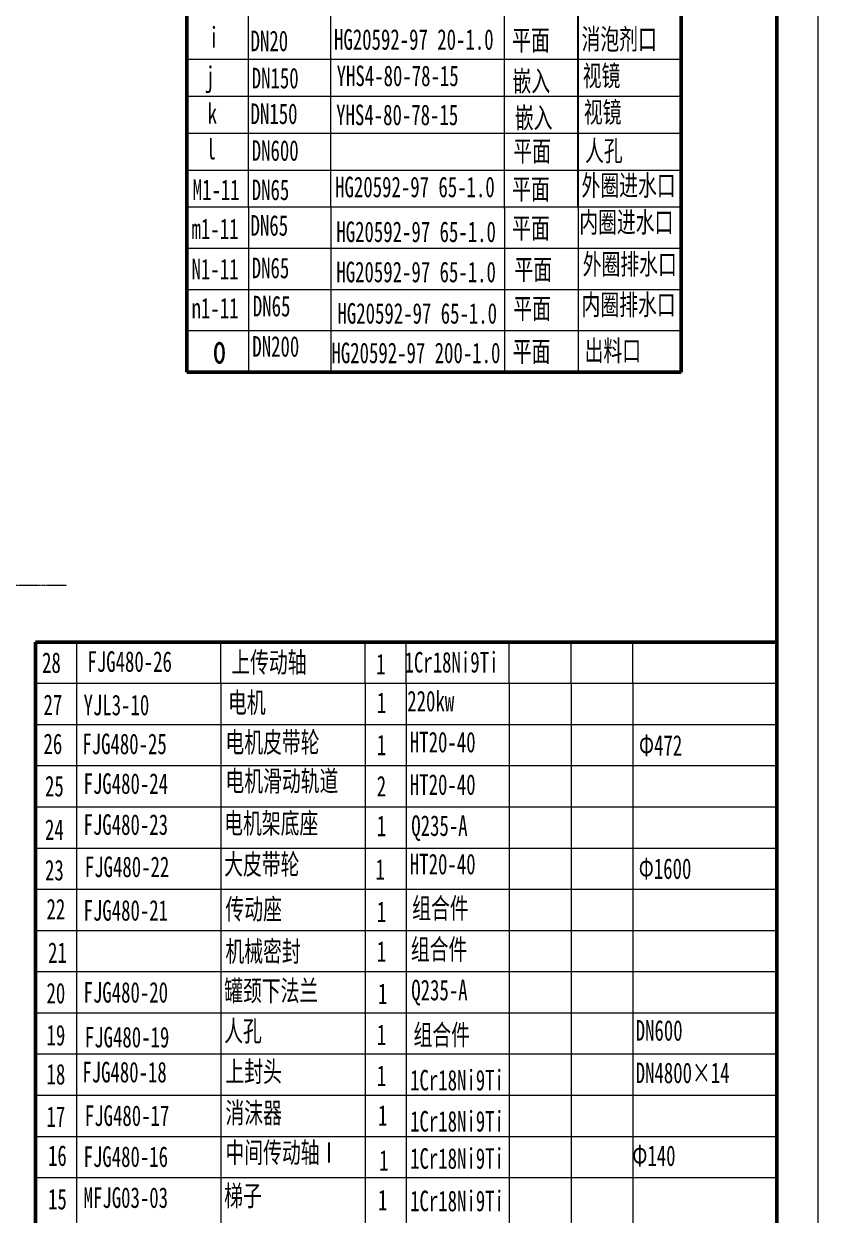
# Model space of a CAD drawing. Header units: millimetres. Extents: x 0 to 16820, y 0 to 23780.
# Drawn here: x 12963 to 16820, y 4178 to 9961 of the extents above; entities that cross this region are included whole.
import ezdxf

# ---------------------------------------------------------------- set-up
doc = ezdxf.new("R2010")
doc.units = ezdxf.units.MM
doc.header["$LTSCALE"] = 4
doc.linetypes.add('CENTER', pattern=[2, 1.25, -0.25, 0.25, -0.25])
for name, color, linetype, lineweight in [('中心线', 1, 'CENTER', 13), ('粗实线', 3, 'Continuous', 50), ('细实线', 5, 'Continuous', 15)]:
    doc.layers.add(name, color=color, linetype=linetype, lineweight=lineweight)
doc.styles.add('汉字', font='SIMFANG.TTF', dxfattribs={"width": 0.67, "height": 100})

msp = doc.modelspace()

# ---------------------------------------------------------------- linework, layer by layer
msp.add_line((15654.33, 9070.6), (15654.33, 11590.6))
msp.add_line((15654.33, 9070.6), (15654.33, 11590.6))
at = {"layer": '中心线'}
msp.add_line((9372.21, 7235.46), (13171.83, 7235.46), dxfattribs=at)
at = {"layer": '粗实线'}
for p, q in [((16620, 200), (16620, 23580)), ((16620, 200), (16620, 23580)), ((13754.33, 9070.6), (13754.33, 11590.6)), ((13754.33, 9070.6), (13754.33, 11590.6)), ((16154.33, 11590.6), (16154.33, 9070.6)), ((16154.33, 11590.6), (16154.33, 9070.6)), ((13754.33, 9070.6), (13754.33, 8870.6)), ((13754.33, 9070.6), (13754.33, 8870.6)), ((16154.33, 9070.6), (16154.33, 8870.6)), ((16154.33, 9070.6), (16154.33, 8870.6)), ((13754.33, 8870.6), (13754.33, 8470.6)), ((13754.33, 8870.6), (13754.33, 8470.6)), ((16154.33, 8870.6), (16154.33, 8470.6)), ((16154.33, 8870.6), (16154.33, 8470.6)), ((13754.33, 8470.6), (13754.33, 8270.6)), ((13754.33, 8470.6), (13754.33, 8270.6)), ((16154.33, 8470.6), (16154.33, 8270.6)), ((16154.33, 8470.6), (16154.33, 8270.6)), ((16154.33, 8270.6), (13754.33, 8270.6)), ((16154.33, 8270.6), (13754.33, 8270.6))]:
    msp.add_line(p, q, dxfattribs=at)
at = {"layer": '粗实线', "ltscale": 4}
for p, q in [((13020, 6960), (16620, 6960)), ((13020, 6960), (16620, 6960)), ((13020, 1160), (13020, 6960)), ((13020, 1160), (13020, 6760))]:
    msp.add_line(p, q, dxfattribs=at)
at = {"layer": '细实线'}
for p, q in [((16820, 0), (16820, 23780)), ((16820, 0), (16820, 23780)), ((14054.33, 9070.6), (14054.33, 11590.6)), ((14054.33, 9070.6), (14054.33, 11590.6)), ((14454.33, 9070.6), (14454.33, 11590.6)), ((14454.33, 9070.6), (14454.33, 11590.6)), ((15297.24, 9064.74), (15297.24, 11584.74)), ((15297.24, 9064.74), (15297.24, 11584.74)), ((13754.33, 9790.6), (16154.33, 9790.6)), ((13754.33, 9790.6), (16154.33, 9790.6)), ((13754.33, 9610.6), (16154.33, 9610.6)), ((13754.33, 9610.6), (16154.33, 9610.6)), ((13754.33, 9430.6), (16154.33, 9430.6)), ((13754.33, 9430.6), (16154.33, 9430.6)), ((13754.33, 9250.6), (16154.33, 9250.6)), ((13754.33, 9250.6), (16154.33, 9250.6)), ((16154.33, 9070.6), (13754.33, 9070.6)), ((16154.33, 9070.6), (13754.33, 9070.6)), ((14054.33, 9070.6), (14054.33, 8870.6)), ((14054.33, 9070.6), (14054.33, 8870.6)), ((14454.33, 9070.6), (14454.33, 8870.6)), ((14454.33, 9070.6), (14454.33, 8870.6)), ((15297.24, 9064.74), (15297.24, 8870.6)), ((15297.24, 9064.74), (15297.24, 8870.6)), ((15654.33, 9070.6), (15654.33, 8870.6)), ((15654.33, 9070.6), (15654.33, 8870.6)), ((16154.33, 8870.6), (13754.33, 8870.6)), ((16154.33, 8870.6), (13754.33, 8870.6)), ((14054.33, 8870.6), (14054.33, 8470.6)), ((14054.33, 8870.6), (14054.33, 8470.6)), ((14454.33, 8870.6), (14454.33, 8470.6)), ((14454.33, 8870.6), (14454.33, 8470.6)), ((15297.24, 8870.6), (15297.24, 8470.6)), ((15297.24, 8870.6), (15297.24, 8470.6)), ((15654.33, 8870.6), (15654.33, 8470.6)), ((15654.33, 8870.6), (15654.33, 8470.6)), ((16154.33, 8670.6), (13754.33, 8670.6)), ((16154.33, 8670.6), (13754.33, 8670.6)), ((13020, 6560), (16620, 6560)), ((13020, 6560), (16620, 6560)), ((13020, 6360), (16620, 6360)), ((13020, 6360), (16620, 6360)), ((13020, 6160), (16620, 6160)), ((13020, 6160), (16620, 6160)), ((13020, 5960), (16620, 5960)), ((13020, 5960), (16620, 5960)), ((13020, 5760), (16620, 5760)), ((13020, 5760), (16620, 5760)), ((13020, 5560), (16620, 5560)), ((13020, 5560), (16620, 5560)), ((13020, 5360), (16620, 5360)), ((13020, 5360), (16620, 5360)), ((13020, 5160), (16620, 5160)), ((13020, 5160), (16620, 5160)), ((13020, 4960), (16620, 4960)), ((13020, 4960), (16620, 4960)), ((13020, 4760), (16620, 4760)), ((13020, 4760), (16620, 4760)), ((13020, 4560), (16620, 4560)), ((13020, 4560), (16620, 4560)), ((13020, 4360), (16620, 4360)), ((13020, 4360), (16620, 4360))]:
    msp.add_line(p, q, dxfattribs=at)
at = {"layer": '细实线', "ltscale": 4}
for p, q in [((16154.33, 8470.6), (13754.33, 8470.6)), ((16154.33, 8470.6), (13754.33, 8470.6)), ((14054.33, 8470.6), (14054.33, 8270.6)), ((14054.33, 8470.6), (14054.33, 8270.6)), ((14454.33, 8470.6), (14454.33, 8270.6)), ((14454.33, 8470.6), (14454.33, 8270.6)), ((15297.24, 8470.6), (15297.24, 8270.6)), ((15297.24, 8470.6), (15297.24, 8270.6)), ((15654.33, 8470.6), (15654.33, 8270.6)), ((15654.33, 8470.6), (15654.33, 8270.6)), ((13220, 6760), (13220, 6960)), ((13220, 6760), (13220, 6960)), ((13920, 6760), (13920, 6960)), ((13920, 6760), (13920, 6960)), ((14620, 6760), (14620, 6960)), ((14620, 6760), (14620, 6960)), ((14820, 6760), (14820, 6960)), ((14820, 6760), (14820, 6960)), ((15320, 6760), (15320, 6960)), ((15320, 6760), (15320, 6960)), ((15620, 6760), (15620, 6960)), ((15620, 6760), (15620, 6960)), ((15920, 6760), (15920, 6960)), ((15920, 6760), (15920, 6960)), ((13020, 6760), (16620, 6760)), ((13020, 6760), (16620, 6760)), ((13220, 1160), (13220, 6760)), ((13220, 1160), (13220, 6760)), ((13920, 6760), (13920, 1160)), ((13920, 6760), (13920, 1160)), ((14620, 6760), (14620, 1160)), ((14620, 6760), (14620, 1160)), ((14820, 6760), (14820, 1160)), ((14820, 6760), (14820, 1160)), ((15320, 6760), (15320, 1160)), ((15320, 6760), (15320, 1160)), ((15620, 6760), (15620, 1160)), ((15620, 6760), (15620, 1160)), ((15920, 6760), (15920, 1160)), ((15920, 6760), (15920, 1160))]:
    msp.add_line(p, q, dxfattribs=at)

# ---------------------------------------------------------------- texts
at = {"style": '汉字', "width": 0.67}
for s, p in [('i', (13863.28, 9846.42)), ('i', (13863.28, 9846.42)), ('消泡剂口', (15671.16, 9837.05)), ('消泡剂口', (15671.16, 9837.05)), ('DN20', (14064.17, 9828.34)), ('DN20', (14064.17, 9828.34)), ('HG20592-97 20-1.0', (14469.31, 9835.48)), ('HG20592-97 20-1.0', (14469.31, 9835.48)), ('平面', (15334.16, 9831.62)), ('平面', (15334.16, 9831.62)), ('视镜', (15676.75, 9659.42)), ('视镜', (15676.75, 9659.42)), ('j', (13844.74, 9654.69)), ('j', (13844.74, 9654.69)), ('DN150', (14069.76, 9647.85)), ('DN150', (14069.76, 9647.85)), ('YHS4-80-78-15', (14482.1, 9658.91)), ('YHS4-80-78-15', (14482.1, 9658.91)), ('嵌入', (15336.04, 9633.64)), ('嵌入', (15336.04, 9633.64)), ('k', (13855.91, 9476.17)), ('k', (13855.91, 9476.17)), ('DN150', (14064.17, 9474.91)), ('DN150', (14064.17, 9474.91)), ('YHS4-80-78-15', (14479.85, 9469.4)), ('YHS4-80-78-15', (14479.85, 9469.4)), ('嵌入', (15347.21, 9455.12)), ('嵌入', (15347.21, 9455.12)), ('视镜', (15682.33, 9482.41)), ('视镜', (15682.33, 9482.41)), ('l', (13850.33, 9303.23)), ('l', (13850.33, 9303.23)), ('DN600', (14069.76, 9296.39)), ('DN600', (14069.76, 9296.39)), ('平面', (15339.75, 9293.26)), ('平面', (15339.75, 9293.26)), ('人孔', (15687.92, 9294.89)), ('人孔', (15687.92, 9294.89)), ('M1-11', (13783.3, 9105.62)), ('M1-11', (13783.3, 9105.62)), ('DN65', (14069.76, 9105.54)), ('DN65', (14069.76, 9105.54)), ('HG20592-97 65-1.0', (14474.9, 9119.38)), ('HG20592-97 65-1.0', (14474.9, 9119.38)), ('平面', (15334.16, 9109.16)), ('平面', (15334.16, 9109.16)), ('外圈进水口', (15671.16, 9127.09)), ('外圈进水口', (15671.16, 9127.09)), ('DN65', (14064.17, 8932.6)), ('DN65', (14064.17, 8932.6)), ('平面', (15334.16, 8919.48)), ('平面', (15334.16, 8919.48)), ('内圈进水口', (15659.99, 8948.57)), ('内圈进水口', (15659.99, 8948.57)), ('m1-11', (13777.72, 8915.94)), ('m1-11', (13777.72, 8915.94)), ('HG20592-97 65-1.0', (14480.48, 8901.81)), ('HG20592-97 65-1.0', (14480.48, 8901.81)), ('外圈排水口', (15676.75, 8744.32)), ('外圈排水口', (15676.75, 8744.32)), ('N1-11', (13777.72, 8720.68)), ('N1-11', (13777.72, 8720.68)), ('DN65', (14069.76, 8726.18)), ('DN65', (14069.76, 8726.18)), ('HG20592-97 65-1.0', (14480.48, 8706.55)), ('HG20592-97 65-1.0', (14480.48, 8706.55)), ('平面', (15345.33, 8718.64)), ('平面', (15345.33, 8718.64)), ('n1-11', (13777.72, 8531.01)), ('n1-11', (13777.72, 8531.01)), ('DN65', (14075.35, 8540.91)), ('DN65', (14075.35, 8540.91)), ('平面', (15339.75, 8528.96)), ('平面', (15339.75, 8528.96)), ('内圈排水口', (15671.16, 8547.98)), ('内圈排水口', (15671.16, 8547.98)), ('HG20592-97 65-1.0', (14486.07, 8505.71)), ('HG20592-97 65-1.0', (14486.07, 8505.71)), ('DN200', (14072.7, 8345.23)), ('DN200', (14072.7, 8345.23)), ('HG20592-97 200-1.0', (14456.72, 8313.84)), ('HG20592-97 200-1.0', (14456.72, 8313.84)), ('平面', (15337.59, 8320.35)), ('平面', (15337.59, 8320.35)), ('出料口', (15685.94, 8324.66)), ('出料口', (15685.94, 8324.66)), ('28', (13051.83, 6809.88)), ('28', (13051.83, 6809.88)), ('FJG480-26', (13272.14, 6815.31)), ('FJG480-26', (13272.14, 6815.31)), ('上传动轴', (13970.39, 6811.83)), ('上传动轴', (13970.39, 6811.83)), ('1', (14674.18, 6803.28)), ('1', (14674.18, 6803.28)), ('1Cr18Ni9Ti', (14811.74, 6812.05)), ('1Cr18Ni9Ti', (14811.74, 6812.05)), ('电机', (13954.54, 6616.33)), ('电机', (13954.54, 6616.33)), ('220kw', (14824.9, 6623.38)), ('YJL3-10', (13253.31, 6604.39)), ('YJL3-10', (13253.31, 6604.39)), ('电机皮带轮', (13942.09, 6423.59)), ('电机皮带轮', (13942.09, 6423.59)), ('FJG480-25', (13247.04, 6415.64)), ('FJG480-25', (13247.04, 6415.64)), ('HT20-40', (14837.62, 6424.18)), ('HT20-40', (14837.62, 6424.18)), ('Φ472', (15949.93, 6408.21)), ('Φ472', (15949.93, 6408.21)), ('FJG480-24', (13253.27, 6222.91)), ('FJG480-24', (13253.27, 6222.91)), ('电机滑动轨道', (13942.09, 6235.41)), ('电机滑动轨道', (13942.09, 6235.41)), ('HT20-40', (14837.62, 6218.19)), ('HT20-40', (14837.62, 6218.19)), ('电机架底座', (13935.86, 6030.24)), ('电机架底座', (13935.86, 6030.24)), ('FJG480-23', (13253.27, 6023.95)), ('FJG480-23', (13253.27, 6023.95)), ('Q235-A', (14844.42, 6018.65)), ('Q235-A', (14844.42, 6018.65)), ('FJG480-22', (13259.49, 5818.78)), ('FJG480-22', (13259.49, 5818.78)), ('大皮带轮', (13935.86, 5831.28)), ('大皮带轮', (13935.86, 5831.28)), ('HT20-40', (14837.62, 5831.97)), ('HT20-40', (14837.62, 5831.97)), ('Φ1600', (15948.82, 5809.9)), ('传动座', (13942.09, 5613.67)), ('传动座', (13942.09, 5613.67)), ('组合件', (14848.77, 5617.83)), ('组合件', (14848.77, 5617.83)), ('FJG480-21', (13253.27, 5607.39)), ('FJG480-21', (13253.27, 5607.39)), ('机械密封', (13942.09, 5408.5)), ('机械密封', (13942.09, 5408.5)), ('组合件', (14842.32, 5418.28)), ('组合件', (14842.32, 5418.28)), ('罐颈下法兰', (13935.86, 5217.39)), ('罐颈下法兰', (13935.86, 5217.39)), ('Q235-A', (14844.42, 5220.45)), ('Q235-A', (14844.42, 5220.45)), ('FJG480-20', (13253.27, 5209.48)), ('FJG480-20', (13253.27, 5209.48)), ('FJG480-19', (13259.49, 4991.88)), ('FJG480-19', (13259.49, 4991.88)), ('人孔', (13935.86, 5021.48)), ('人孔', (13935.86, 5021.48)), ('组合件', (14855.21, 5003.17)), ('组合件', (14855.21, 5003.17)), ('DN600', (15933.93, 5024.43)), ('DN600', (15933.93, 5024.43)), ('FJG480-18', (13247.04, 4822.07)), ('FJG480-18', (13247.04, 4822.07)), ('上封头', (13942.09, 4824.96)), ('上封头', (13942.09, 4824.96)), ('DN4800×14', (15933.93, 4818.44)), ('DN4800×14', (15933.93, 4818.44)), ('1Cr18Ni9Ti', (14838.71, 4782.95)), ('1Cr18Ni9Ti', (14838.71, 4782.95)), ('FJG480-17', (13259.49, 4610.68)), ('FJG480-17', (13259.49, 4610.68)), ('消沫器', (13942.09, 4624.39)), ('消沫器', (13942.09, 4624.39)), ('1Cr18Ni9Ti', (14838.71, 4583.4)), ('1Cr18Ni9Ti', (14838.71, 4583.4)), ('FJG480-16', (13253.27, 4411.72)), ('FJG480-16', (13253.27, 4411.72)), ('中间传动轴Ⅰ', (13942.09, 4431.65)), ('中间传动轴Ⅰ', (13942.09, 4431.65)), ('Φ140', (15917.52, 4416.05)), ('Φ140', (15917.52, 4416.05)), ('1Cr18Ni9Ti', (14838.71, 4402.64)), ('1Cr18Ni9Ti', (14838.71, 4402.64)), ('MFJG03-03', (13253.27, 4212.77)), ('梯子', (13935.86, 4221.88)), ('梯子', (13935.86, 4221.88)), ('1Cr18Ni9Ti', (14838.71, 4196.66)), ('1Cr18Ni9Ti', (14838.71, 4196.66))]:
    msp.add_text(s, height=100, dxfattribs=at).set_placement(p)
at = {"ltscale": 4, "style": '汉字', "width": 0.67}
for s, height, p in [('o', 140, (13881.22, 8312.12)), ('o', 140, (13881.22, 8312.12)), ('1', 100, (14676.6, 6615.44)), ('1', 100, (14676.6, 6615.44)), ('27', 100, (13058.81, 6605.21)), ('27', 100, (13058.81, 6605.21)), ('26', 100, (13058.81, 6415.83)), ('26', 100, (13058.81, 6415.83)), ('1', 100, (14676.6, 6410.27)), ('1', 100, (14676.6, 6410.27)), ('25', 100, (13066.1, 6210.53)), ('25', 100, (13066.1, 6210.53)), ('2', 100, (14676.6, 6210.25)), ('2', 100, (14676.6, 6210.25)), ('24', 100, (13066.1, 5999.3)), ('24', 100, (13066.1, 5999.3)), ('1', 100, (14676.6, 6017.51)), ('1', 100, (14676.6, 6017.51)), ('23', 100, (13066.1, 5802.63)), ('23', 100, (13066.1, 5802.63)), ('1', 100, (14670.38, 5806.12)), ('1', 100, (14670.38, 5806.12)), ('22', 100, (13073.39, 5613.25)), ('22', 100, (13073.39, 5613.25)), ('1', 100, (14676.6, 5600.45)), ('1', 100, (14676.6, 5600.45)), ('21', 100, (13080.69, 5402.02)), ('21', 100, (13080.69, 5402.02)), ('1', 100, (14676.6, 5407.71)), ('1', 100, (14676.6, 5407.71)), ('20', 100, (13073.39, 5205.35)), ('20', 100, (13073.39, 5205.35)), ('1', 100, (14682.83, 5202.54)), ('1', 100, (14682.83, 5202.54)), ('19', 100, (13073.39, 5001.4)), ('19', 100, (13073.39, 5001.4)), ('1', 100, (14676.6, 5003.58)), ('1', 100, (14676.6, 5003.58)), ('18', 100, (13073.39, 4812.02)), ('18', 100, (13073.39, 4812.02)), ('1', 100, (14676.6, 4804.63)), ('1', 100, (14676.6, 4804.63)), ('17', 100, (13073.39, 4606.14)), ('17', 100, (13073.39, 4606.14)), ('1', 100, (14682.83, 4611.89)), ('1', 100, (14682.83, 4611.89)), ('16', 100, (13080.69, 4416.76)), ('16', 100, (13080.69, 4416.76)), ('1', 100, (14689.05, 4393.6)), ('1', 100, (14689.05, 4393.6)), ('15', 100, (13080.69, 4205.52)), ('15', 100, (13080.69, 4205.52)), ('1', 100, (14682.83, 4200.86)), ('1', 100, (14682.83, 4200.86))]:
    msp.add_text(s, height=height, dxfattribs=at).set_placement(p)

doc.saveas('drawing.dxf')
